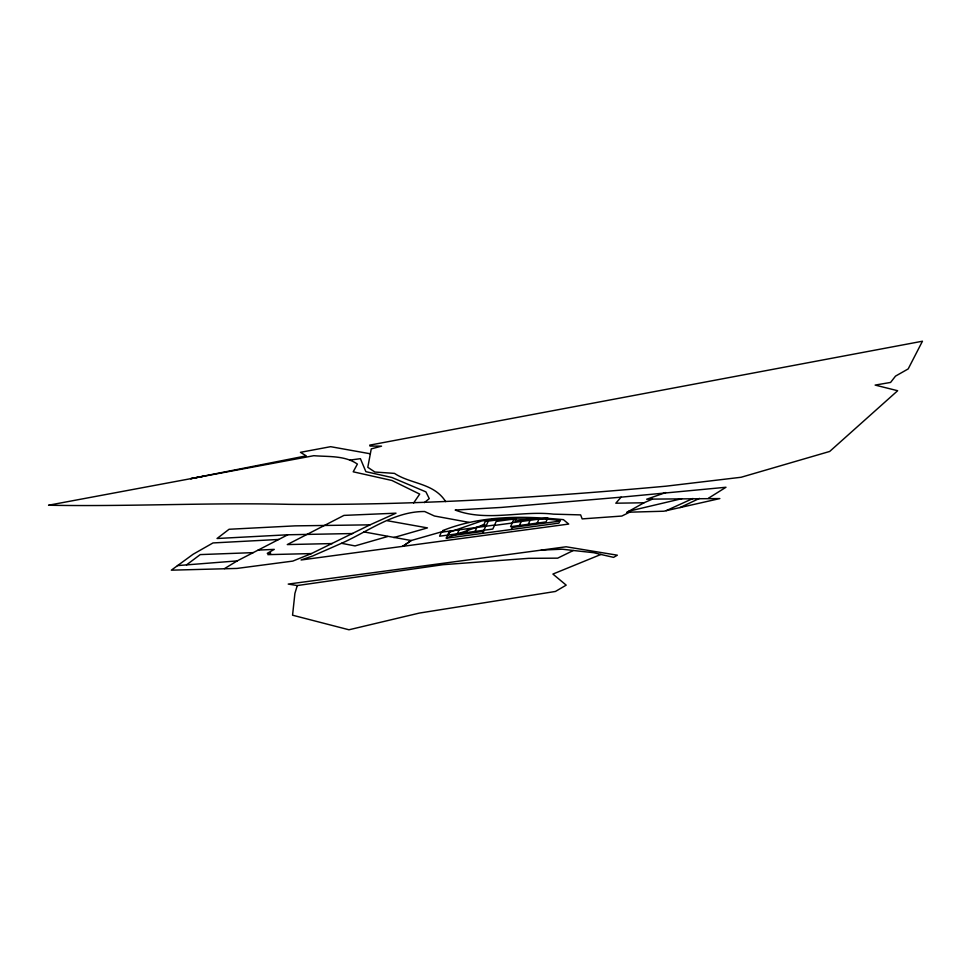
<?xml version="1.0" encoding="UTF-8"?>
<svg xmlns="http://www.w3.org/2000/svg" width="971" height="971" viewBox="0 0 971 971"><rect width="100%" height="100%" fill="white"/><g stroke="black" fill="none" stroke-linecap="round" stroke-linejoin="round"><path stroke-width="1.46" d="M445.665 501.606C433.794 482.818 411.024 484.311 394.481 473.387L374.891 472.027L367.803 467.306L371.262 448.893L381.542 446.15L369.987 446.053L369.72 445.131L922.45 341.222L908.188 368.919L895.517 376.117L890.577 382.44L875.138 385.086L897.665 390.718L829.683 451.454L741.128 477.259L666.021 486.18C540.592 497.565 414.848 505.454 288.86 504.337C208.753 502.432 128.657 506.728 48.55 505.223L313.827 455.69C328.38 456.928 344.802 455.302 357.389 464.089L353.201 471.809L391.968 480.487L419.69 494.093L413.622 502.99M297.284 585.549L294.905 593.39L292.562 615.201L348.965 629.778L419.387 613.065L555.436 591.46L566.19 585.137L552.9 574.067L600.915 554.465L613.599 557.366L617.35 555.194L566.117 546.782L288.217 584.081L297.284 585.549L443.019 564.697L528.71 558.337L557.67 558.155L573.327 550.496L593.779 552.705L600.915 554.465M448.456 535.009L450.216 531.016M457.329 533.819L459.089 529.826M466.201 532.63L467.961 528.637M475.074 531.428L476.834 527.435M483.946 530.239L485.706 526.246M482.866 533.334L483.764 531.319L453.639 535.361M488.267 521.111L486.58 524.935L481.252 525.651M511.268 529.523L512.154 527.508L559.818 521.111M515.904 519.036L514.97 521.124L530.809 519M519.436 525.481L521.209 521.488M528.309 524.291L530.081 520.298M537.181 523.102L538.954 519.109M708.514 498.184L725.98 487.26L621.1 497.164L615.82 503.209L644.004 502.772L652.451 499.106L719.839 498.572L663.824 511.219L627.072 512.251L644.004 502.772M424.412 502.614L429.255 498.621L425.929 491.884L392.005 477.526L365.885 471.675L360.411 458.676L350.228 460.06M332.325 543.566L287.282 544.573L343.965 515.395L396.01 513.174L370.024 524.838L311.412 553.579L292.817 561.092L236.948 568.436L171.333 570.171L193.108 554.259L213.001 542.935L278.75 539.451M186.505 564.891L200.244 554.587L253.213 552.633M224.495 568.618L237.203 560.898L287.804 534.778L352.716 533.54M627.072 512.251L629.099 511.122L681.885 498.669M469.054 522.362L434.425 516.002L424.667 511.523C394.153 511.244 368.361 531.428 341.525 543.299L312.613 555.995L301.071 559.988L568.703 524.073L563.398 519.655C523.053 515.759 480.924 515.298 442.679 530.615L444.609 530.979L411.194 540.519L402.795 546.333L411.194 540.519L363.64 531.865M629.609 512.215L621.828 516.05L582.163 518.902L580.634 514.897L553.494 514.145C521.099 510.37 486.313 521.985 455.181 510.054L501.315 507.432L621.1 497.164M680.003 507.566L699.508 498.39M666.155 510.685L692.93 498.475M665.73 492.552L646.674 499.228L652.451 499.106M446.393 537.885L483.825 524.753L485.245 521.524L503.597 519.06M387.66 536.514L355.046 545.92L341.525 543.299M393.74 537.57L427.458 527.896L387.49 520.759M202.854 476.409L190.595 478.691L306.229 455.86L300.452 452.328L330.625 446.684L370.097 453.748M494.579 525.056L441.344 532.205L439.584 536.198L492.819 529.049L496.193 521.415L513.938 519.036L510.564 526.67L546.054 521.913L547.826 517.919L512.336 522.677M494.433 525.408L512.178 523.029M177.414 565.608L237.203 560.898M287.804 534.778L217.043 538.504L229.083 529.268L295.002 525.869L370.024 524.838M258.116 550.108L274.283 549.38L267.292 553.312L270.715 553.154L267.85 554.647L311.412 553.579M541.26 550.108L562.27 549.198L573.327 550.496M546.333 518.963L496.594 518.963L481.701 520.954L448.82 532.399L446.235 538.25L558.92 523.126L560.085 520.505L545.314 518.842"/></g></svg>
